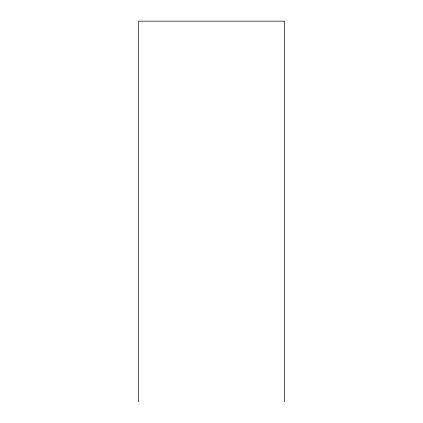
<?xml version="1.0" encoding="UTF-8"?>
<svg xmlns="http://www.w3.org/2000/svg" width="423" height="423" viewBox="0 0 423 423"><rect width="100%" height="100%" fill="white"/><g stroke="black" fill="none" stroke-linecap="round" stroke-linejoin="round"><path stroke-width="0.63" d="M284.536 401.85L284.536 21.15L138.464 21.15L138.464 401.85"/></g></svg>
